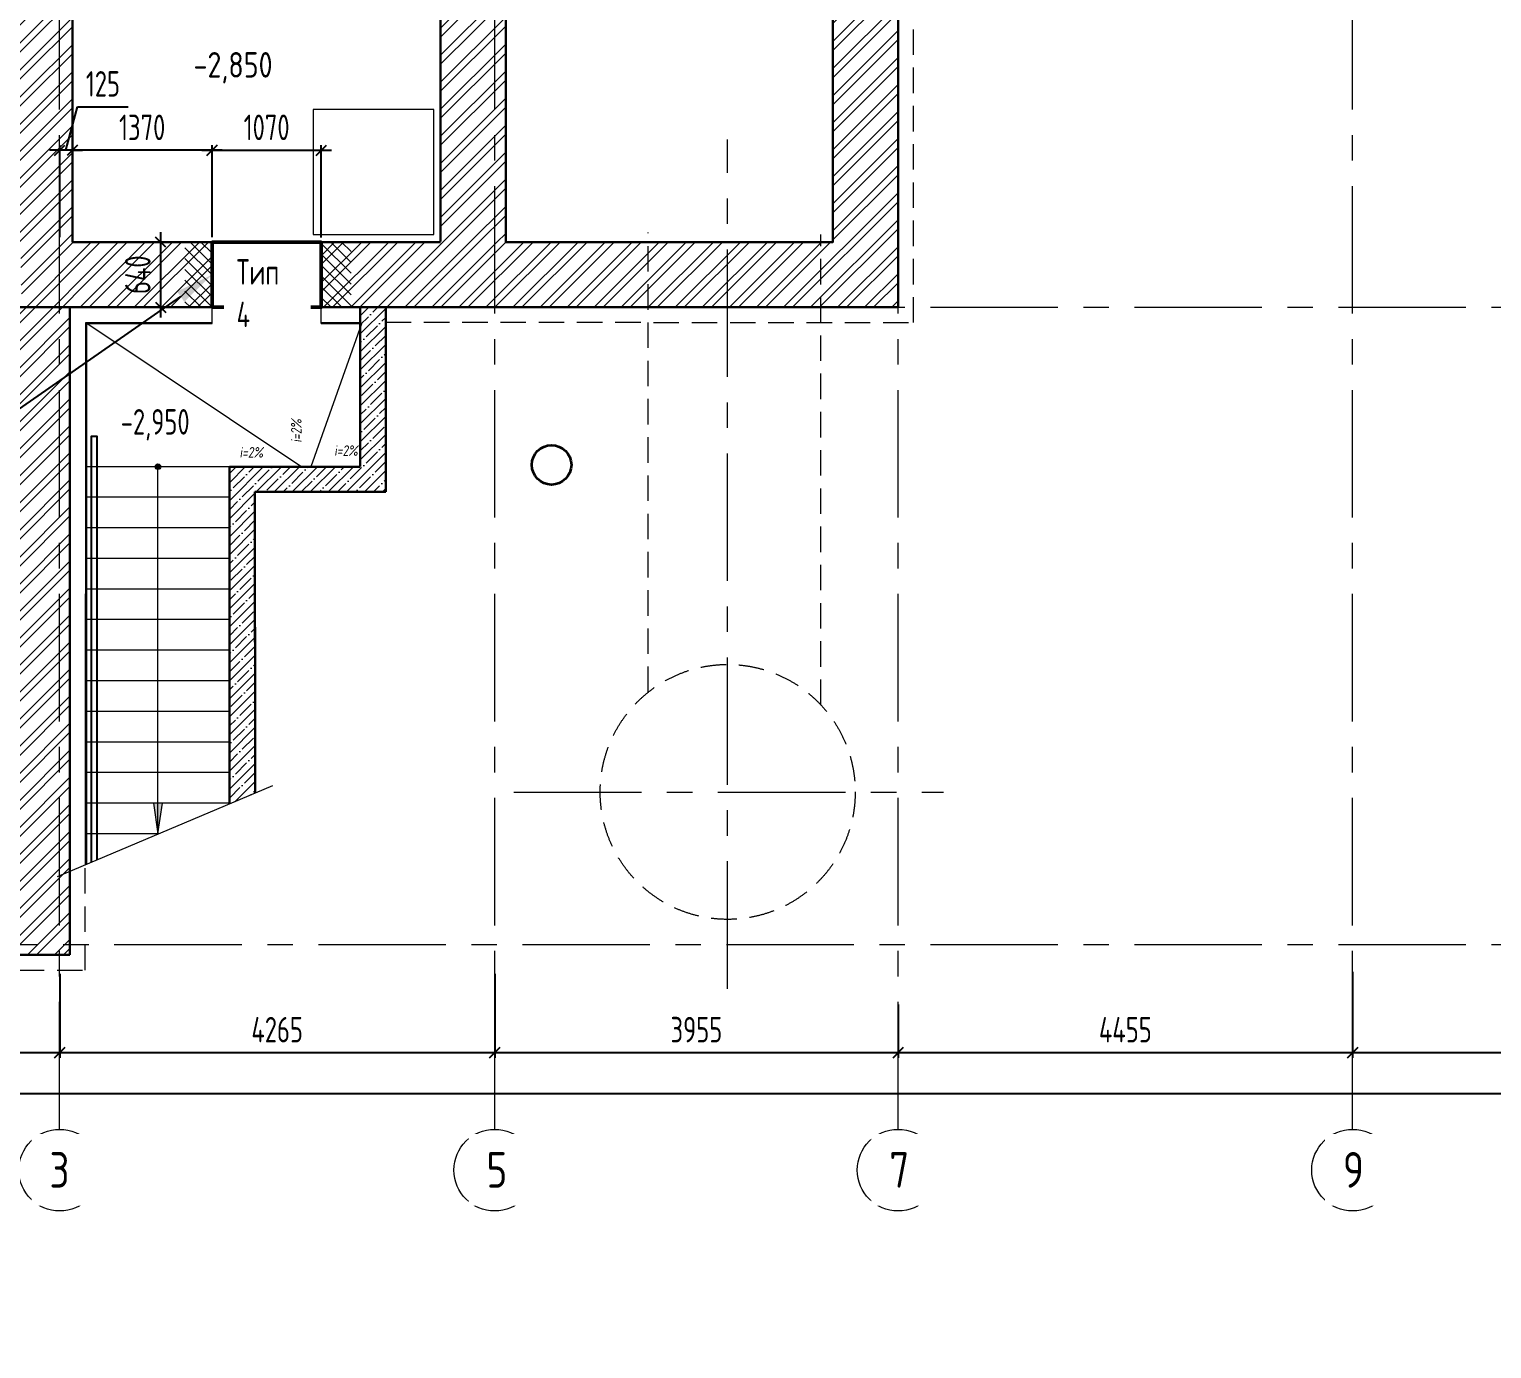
# Model space of a CAD drawing. Header units: millimetres. Extents: x -8428662 to 9409114, y 0 to 249028.
# Drawn here: x -680263 to -665926, y 51243 to 64182 of the extents above; entities that cross this region are included whole.
import ezdxf
from ezdxf import colors
from ezdxf.entities.mleader import LeaderData, LeaderLine
from ezdxf.math import Vec2, Vec3

# ---------------------------------------------------------------- set-up
doc = ezdxf.new("R2010")
doc.units = ezdxf.units.MM
doc.header["$MEASUREMENT"] = 0
doc.linetypes.add('CENTER', pattern=[2, 1.25, -0.25, 0.25, -0.25])
doc.linetypes.add('TRATTEGGIATA', pattern=[0.75, 0.5, -0.25])
doc.layers.get('0').update_dxf_attribs({"color": 250, "lineweight": 9})
for name, color, linetype, lineweight in [('_0', 250, 'Continuous', 9), ('_К1', 36, 'Continuous', 35), ('АР_Лестницы', 250, 'Continuous', 15), ('АР_Лестницы ограждение', 94, 'Continuous', 25), ('АР_МосжилНии_Стены', 127, 'Continuous', 30), ('АР_Навесной фасад', 147, 'Continuous', 5), ('АР_Оси', 195, 'Continuous', 9), ('АР_Оси размеры', 164, 'Continuous', 9), ('АР_Отметки', 250, 'Continuous', 15), ('АР_Штриховка кирпич', 250, 'Continuous', 9), ('АР_Штриховка монолит', 250, 'Continuous', 9), ('Усиление проема', 200, 'Continuous', 50)]:
    doc.layers.add(name, color=color, linetype=linetype, lineweight=lineweight)
doc.styles.add('ISOCPEUR', font='isocpeur.ttf', dxfattribs={"width": 0.7})
doc.styles.add('Архитект', font='isocpeur.ttf', dxfattribs={"width": 0.8, "oblique": 8})
doc.styles.add('ГОСТ 2.304', font='isocpeur.ttf', dxfattribs={"width": 0.7})
doc.dimstyles.new('СПДС', dxfattribs={"dimscale": 100, "dimtxt": 2.5, "dimasz": 2.5, "dimexe": 1.5, "dimexo": 0, "dimgap": 1, "dimtad": 1, "dimdec": 0, "dimrnd": 1, "dimtxsty": 'ГОСТ 2.304', "dimblk": 'OBLIQUE', "dimcen": 2.5, "dimdle": 1.5, "dimadec": 0, "dimazin": 2, "dimtfac": 0.75, "dimtdec": 0, "dimtmove": 1, "dimatfit": 3, "dimfxl": 1, "dimtolj": 1, "dimarcsym": 1})
pattern_1 = [(45, (-346123.39, 0), (-132.58252, 132.58252), []), (45, (-346035, 0), (-132.58252, 132.58252), [])]

# ---------------------------------------------------------------- blocks, each defined once
blk = doc.blocks.new('_Oblique')
at = {"color": 0, "linetype": 'ByBlock', "lineweight": -2}
blk.add_line((-0.5, -0.5), (0.5, 0.5), dxfattribs=at)
blk = doc.blocks.new('*D512')
at = {"layer": 'АР_Оси размеры', "color": 0, "lineweight": -2, "ltscale": 100, "transparency": 16777216}
for p, q in [((-679965, 54921), (-679965, 54097)), ((-686615, 54507), (-686615, 54097)), ((-686715, 54147), (-679865, 54147))]:
    blk.add_line(p, q, dxfattribs=at)
at = {"layer": 'АР_Оси размеры', "color": 0, "lineweight": -2, "ltscale": 100, "transparency": 16777216, "xscale": 100, "yscale": 100, "zscale": 100, "rotation": 180}
blk.add_blockref('_Oblique', (-686615, 54147), dxfattribs=at)
at = {"layer": 'АР_Оси размеры', "color": 0, "lineweight": -2, "ltscale": 100, "transparency": 16777216, "xscale": 100, "yscale": 100, "zscale": 100}
blk.add_blockref('_Oblique', (-679965, 54147), dxfattribs=at)
at = {"layer": 'АР_Оси размеры', "color": 0, "ltscale": 100, "transparency": 16777216, "insert": (-683290, 54372), "char_height": 250, "attachment_point": 5, "style": 'ГОСТ 2.304'}
blk.add_mtext('\\A1;6650', dxfattribs=at)
blk = doc.blocks.new('*D513')
at = {"layer": 'АР_Оси размеры', "color": 0, "lineweight": -2, "ltscale": 100, "transparency": 16777216}
for p, q in [((-679965, 54921), (-679965, 54097)), ((-675700, 54921), (-675700, 54097)), ((-680065, 54147), (-675600, 54147))]:
    blk.add_line(p, q, dxfattribs=at)
at = {"layer": 'АР_Оси размеры', "color": 0, "lineweight": -2, "ltscale": 100, "transparency": 16777216, "xscale": 100, "yscale": 100, "zscale": 100, "rotation": 180}
blk.add_blockref('_Oblique', (-679965, 54147), dxfattribs=at)
at = {"layer": 'АР_Оси размеры', "color": 0, "lineweight": -2, "ltscale": 100, "transparency": 16777216, "xscale": 100, "yscale": 100, "zscale": 100}
blk.add_blockref('_Oblique', (-675700, 54147), dxfattribs=at)
at = {"layer": 'АР_Оси размеры', "color": 0, "ltscale": 100, "transparency": 16777216, "insert": (-677833, 54372), "char_height": 250, "attachment_point": 5, "style": 'ГОСТ 2.304'}
blk.add_mtext('\\A1;4265', dxfattribs=at)
blk = doc.blocks.new('*D514')
at = {"layer": 'АР_Оси размеры', "color": 0, "lineweight": -2, "ltscale": 100, "transparency": 16777216}
for p, q in [((-675700, 54921), (-675700, 54097)), ((-671745, 54620), (-671745, 54097)), ((-675800, 54147), (-671645, 54147))]:
    blk.add_line(p, q, dxfattribs=at)
at = {"layer": 'АР_Оси размеры', "color": 0, "lineweight": -2, "ltscale": 100, "transparency": 16777216, "xscale": 100, "yscale": 100, "zscale": 100, "rotation": 180}
blk.add_blockref('_Oblique', (-675700, 54147), dxfattribs=at)
at = {"layer": 'АР_Оси размеры', "color": 0, "lineweight": -2, "ltscale": 100, "transparency": 16777216, "xscale": 100, "yscale": 100, "zscale": 100}
blk.add_blockref('_Oblique', (-671745, 54147), dxfattribs=at)
at = {"layer": 'АР_Оси размеры', "color": 0, "ltscale": 100, "transparency": 16777216, "insert": (-673723, 54372), "char_height": 250, "attachment_point": 5, "style": 'ГОСТ 2.304'}
blk.add_mtext('\\A1;3955', dxfattribs=at)
blk = doc.blocks.new('*D515')
at = {"layer": 'АР_Оси размеры', "color": 0, "lineweight": -2, "ltscale": 100, "transparency": 16777216}
for p, q in [((-667290, 54939), (-667290, 54097)), ((-671745, 54620), (-671745, 54097)), ((-671845, 54147), (-667190, 54147))]:
    blk.add_line(p, q, dxfattribs=at)
at = {"layer": 'АР_Оси размеры', "color": 0, "lineweight": -2, "ltscale": 100, "transparency": 16777216, "xscale": 100, "yscale": 100, "zscale": 100, "rotation": 180}
blk.add_blockref('_Oblique', (-671745, 54147), dxfattribs=at)
at = {"layer": 'АР_Оси размеры', "color": 0, "lineweight": -2, "ltscale": 100, "transparency": 16777216, "xscale": 100, "yscale": 100, "zscale": 100}
blk.add_blockref('_Oblique', (-667290, 54147), dxfattribs=at)
at = {"layer": 'АР_Оси размеры', "color": 0, "ltscale": 100, "transparency": 16777216, "insert": (-669518, 54372), "char_height": 250, "attachment_point": 5, "style": 'ГОСТ 2.304'}
blk.add_mtext('\\A1;4455', dxfattribs=at)
blk = doc.blocks.new('*D516')
at = {"layer": 'АР_Оси размеры', "color": 0, "lineweight": -2, "ltscale": 100, "transparency": 16777216}
for p, q in [((-667290, 54939), (-667290, 54097)), ((-658720, 54939), (-658720, 54097)), ((-667390, 54147), (-658620, 54147))]:
    blk.add_line(p, q, dxfattribs=at)
at = {"layer": 'АР_Оси размеры', "color": 0, "lineweight": -2, "ltscale": 100, "transparency": 16777216, "xscale": 100, "yscale": 100, "zscale": 100, "rotation": 180}
blk.add_blockref('_Oblique', (-667290, 54147), dxfattribs=at)
at = {"layer": 'АР_Оси размеры', "color": 0, "lineweight": -2, "ltscale": 100, "transparency": 16777216, "xscale": 100, "yscale": 100, "zscale": 100}
blk.add_blockref('_Oblique', (-658720, 54147), dxfattribs=at)
at = {"layer": 'АР_Оси размеры', "color": 0, "ltscale": 100, "transparency": 16777216, "insert": (-663005, 54372), "char_height": 250, "attachment_point": 5, "style": 'ГОСТ 2.304'}
blk.add_mtext('\\A1;8570', dxfattribs=at)
blk = doc.blocks.new('*D510')
at = {"layer": 'АР_Оси размеры', "color": 0, "lineweight": -2, "ltscale": 100, "transparency": 16777216}
for p, q in [((-692865, 53469), (-692865, 53795)), ((-624450, 53469), (-624450, 53795)), ((-692965, 53745), (-624350, 53745))]:
    blk.add_line(p, q, dxfattribs=at)
at = {"layer": 'АР_Оси размеры', "color": 0, "lineweight": -2, "ltscale": 100, "transparency": 16777216, "xscale": 100, "yscale": 100, "zscale": 100, "rotation": 180}
blk.add_blockref('_Oblique', (-692865, 53745), dxfattribs=at)
at = {"layer": 'АР_Оси размеры', "color": 0, "lineweight": -2, "ltscale": 100, "transparency": 16777216, "xscale": 100, "yscale": 100, "zscale": 100}
blk.add_blockref('_Oblique', (-624450, 53745), dxfattribs=at)
at = {"layer": 'АР_Оси размеры', "color": 0, "ltscale": 100, "transparency": 16777216, "insert": (-658658, 53970), "char_height": 250, "attachment_point": 5, "style": 'ГОСТ 2.304'}
blk.add_mtext('\\A1;68415', dxfattribs=at)
blk = doc.blocks.new('_DotSmall')
at = {"color": 0, "linetype": 'ByBlock', "const_width": 0.5}
blk.add_lwpolyline([(-0.0625, 0, 1), (0.0625, 0, 1)], format="xyb", close=True, dxfattribs=at)
blk = doc.blocks.new('*U848')
h = blk.add_hatch(color=256)
h.dxf.hatch_style = 1
edge = h.paths.add_edge_path()
edge.add_arc((0, 0), 27.6, 359.64, 719.64)
h = blk.add_hatch(color=256)
h.dxf.hatch_style = 1
h.paths.add_polyline_path([(3300, -44), (3300, 44), (3600, 0)])
blk.add_line((3600, 0), (0, 0))
blk.add_lwpolyline([(3300, 44), (3300, -44), (3600, 0), (3300, 44)])
blk.add_circle((0, 0), 27.6)
blk = doc.blocks.new('*D1018')
at = {"layer": 'АР_Оси размеры', "color": 0, "lineweight": -2, "ltscale": 100, "transparency": 16777216}
for p, q in [((-678571, 62995), (-677300, 62995)), ((-678471, 62145), (-678471, 63045)), ((-677400, 62140), (-677400, 63045))]:
    blk.add_line(p, q, dxfattribs=at)
at = {"layer": 'АР_Оси размеры', "color": 0, "lineweight": -2, "ltscale": 100, "transparency": 16777216, "xscale": 100, "yscale": 100, "zscale": 100, "rotation": 180}
blk.add_blockref('_Oblique', (-678471, 62995), dxfattribs=at)
at = {"layer": 'АР_Оси размеры', "color": 0, "lineweight": -2, "ltscale": 100, "transparency": 16777216, "xscale": 100, "yscale": 100, "zscale": 100}
blk.add_blockref('_Oblique', (-677400, 62995), dxfattribs=at)
at = {"layer": 'АР_Оси размеры', "color": 0, "ltscale": 100, "transparency": 16777216, "insert": (-677936, 63220), "char_height": 250, "attachment_point": 5, "style": 'ГОСТ 2.304'}
blk.add_mtext('\\A1;1070', dxfattribs=at)
blk = doc.blocks.new('*D1019')
at = {"layer": 'АР_Оси размеры', "color": 0, "lineweight": -2, "ltscale": 100, "transparency": 16777216}
for p, q in [((-678563, 62094), (-679024, 62094)), ((-678974, 61356), (-678974, 62194)), ((-678563, 61456), (-679024, 61456))]:
    blk.add_line(p, q, dxfattribs=at)
at = {"layer": 'АР_Оси размеры', "color": 0, "lineweight": -2, "ltscale": 100, "transparency": 16777216, "xscale": 100, "yscale": 100, "zscale": 100}
for p, rotation in [((-678974, 62094), 90), ((-678974, 61456), 270)]:
    blk.add_blockref('_Oblique', p, dxfattribs=dict(at, rotation=rotation))
at = {"layer": 'АР_Оси размеры', "color": 0, "ltscale": 100, "transparency": 16777216, "insert": (-679199, 61775), "char_height": 250, "attachment_point": 5, "rotation": 90, "style": 'ГОСТ 2.304'}
blk.add_mtext('\\A1;640', dxfattribs=at)
blk = doc.blocks.new('*D1177')
at = {"layer": 'АР_Оси размеры', "color": 0, "lineweight": -2, "ltscale": 100, "transparency": 16777216}
for p, q in [((-678371, 62995), (-679940, 62995)), ((-679840, 62145), (-679840, 63045)), ((-678471, 62145), (-678471, 63045))]:
    blk.add_line(p, q, dxfattribs=at)
at = {"layer": 'АР_Оси размеры', "color": 0, "lineweight": -2, "ltscale": 100, "transparency": 16777216, "xscale": 100, "yscale": 100, "zscale": 100, "rotation": 180}
blk.add_blockref('_Oblique', (-679840, 62995), dxfattribs=at)
at = {"layer": 'АР_Оси размеры', "color": 0, "lineweight": -2, "ltscale": 100, "transparency": 16777216, "xscale": 100, "yscale": 100, "zscale": 100}
blk.add_blockref('_Oblique', (-678471, 62995), dxfattribs=at)
at = {"layer": 'АР_Оси размеры', "color": 0, "ltscale": 100, "transparency": 16777216, "insert": (-679156, 63220), "char_height": 250, "attachment_point": 5, "style": 'ГОСТ 2.304'}
blk.add_mtext('\\A1;1370', dxfattribs=at)
blk = doc.blocks.new('*D1475')
at = {"layer": 'АР_Оси размеры', "color": 0, "lineweight": -2, "ltscale": 100, "transparency": 16777216}
for p, q in [((-679903, 62995), (-679790, 63422)), ((-679790, 63422), (-679292, 63422)), ((-679965, 62995), (-680065, 62995)), ((-679965, 62144), (-679965, 63045)), ((-679840, 62995), (-679965, 62995)), ((-679840, 62995), (-679965, 62995)), ((-679840, 62144), (-679840, 63045)), ((-679840, 62995), (-679740, 62995))]:
    blk.add_line(p, q, dxfattribs=at)
at = {"layer": 'АР_Оси размеры', "color": 0, "lineweight": -2, "ltscale": 100, "transparency": 16777216, "xscale": 100, "yscale": 100, "zscale": 100}
blk.add_blockref('_Oblique', (-679965, 62995), dxfattribs=at)
at = {"layer": 'АР_Оси размеры', "color": 0, "lineweight": -2, "ltscale": 100, "transparency": 16777216, "xscale": 100, "yscale": 100, "zscale": 100, "rotation": 180}
blk.add_blockref('_Oblique', (-679840, 62995), dxfattribs=at)
at = {"layer": 'АР_Оси размеры', "color": 0, "ltscale": 100, "transparency": 16777216, "insert": (-679541, 63647), "char_height": 250, "attachment_point": 5, "style": 'ГОСТ 2.304'}
blk.add_mtext('\\A1;125', dxfattribs=at)

msp = doc.modelspace()

# ---------------------------------------------------------------- hatches: boundary and pattern name
at = {"layer": 'АР_Штриховка кирпич', "ltscale": 100}
h = msp.add_hatch(dxfattribs=at)
h.set_pattern_fill('ANSI32', color=256, scale=500)
h.set_pattern_definition(pattern_1)
h.paths.add_polyline_path([(-685976.707, 82050.5), (-676230.216, 82051.497), (-676230.217, 80969.207), (-675591.706, 80969.003), (-675591.706, 82685.682), (-675700.217, 82685.682), (-676095.208, 82685.755), (-686616.707, 82685.682), (-686616.707, 64815.685), (-692965.402, 64815.685), (-692965.402, 55105.682), (-679865.095, 55105.68), (-679865.095, 61455.681), (-678471.26, 61455.684), (-678471.26, 62094), (-680363.14, 62094), (-680363.14, 55506.503), (-692565.217, 55506.497), (-692564.471, 64414.997), (-686615.962, 64415.003), (-686640.962, 61455.682), (-680337.395, 61455.682), (-680348.707, 62094.728), (-685976.653, 62094.728), (-685976.761, 64904.622)])
h = msp.add_hatch(dxfattribs=at)
h.set_pattern_fill('ANSI32', color=256, scale=500)
h.set_pattern_definition(pattern_1)
h.paths.add_polyline_path([(-679840.25, 82685.681), (-680260.055, 82685.681), (-680260.056, 62094), (-679840.183, 62094)])
h.paths.add_polyline_path([(-680260.056, 82685.682), (-680608.13, 82685.681), (-680608.13, 62094), (-680260.056, 62094)])
h = msp.add_hatch(dxfattribs=at)
h.set_pattern_fill('ANSI32', color=256, scale=500)
h.set_pattern_definition(pattern_1)
h.paths.add_polyline_path([(-676230.603, 62334.044), (-676230.41, 75293.522), (-675591.513, 75293.478), (-675591.706, 62094), (-676230.217, 62094), (-676230.217, 62334)])
h = msp.add_hatch(dxfattribs=at)
h.set_pattern_fill('ANSI32', color=256, scale=500)
h.set_pattern_definition(pattern_1)
h.paths.add_polyline_path([(-671745.31, 72376.462), (-672386.252, 72376.462), (-672385.565, 70995.682), (-671738.943, 70995.682), (-671738.943, 71514.804), (-671744.623, 71514.804)])
h.paths.add_polyline_path([(-671738.943, 70995.682), (-672380.09, 70995.682), (-672378.494, 62094), (-677399.435, 62093.681), (-677401.03, 61455.363), (-671738.943, 61455.682)])
h.paths.add_polyline_path([(-667283.942, 71394.088), (-671738.942, 71394.125), (-671738.943, 70995.682), (-667289.707, 70885.682)])
h.paths.add_polyline_path([(-667289.707, 70885.682), (-671738.943, 70995.682), (-671738.943, 61476.5), (-671738.943, 66645.682), (-645330.217, 66645.682), (-645317.67, 67045.708), (-671738.943, 67045.708), (-671745.217, 70885.682), (-667283.943, 70885.682)])
h.paths.add_polyline_path([(-641838.707, 71393.875), (-660195.207, 71394.028), (-663948.91, 71394.062), (-663951.929, 72245.918), (-664397.455, 72245.918), (-664397.455, 71394.064), (-667283.972, 71394.088), (-667289.707, 70885.682), (-641838.707, 70995.682)])
h.paths.add_polyline_path([(-664397.455, 71394.062), (-663965.207, 71394.062)], flags=16)
h.paths.add_polyline_path([(-641838.707, 70998.997), (-667289.707, 70885.682), (-641838.707, 70891)], flags=17)
at = {"layer": 'АР_Штриховка монолит', "ltscale": 100}
h = msp.add_hatch(dxfattribs=at)
h.set_pattern_fill('ANSI35', color=256, scale=500)
h.set_pattern_definition([(45, (-346123.39, 0), (-88.388348, 88.388348), []), (45, (-346035, 0), (-88.388348, 88.388348), [156.25, -31.25, 0, -31.25])])
h.paths.add_polyline_path([(-678297.507, 56585.971), (-678048.996, 56690.849), (-678048.223, 59645.344), (-676768.186, 59645.344), (-676768.849, 61455.363), (-677018.849, 61455.363), (-677018.187, 59895.357), (-678298.236, 59895.357)])
at = {"layer": 'Усиление проема', "lineweight": 15, "ltscale": 500}
h = msp.add_hatch(dxfattribs=at)
h.set_pattern_fill('ANSI31', color=256, scale=600, angle=-90)
h.set_pattern_definition([(315, (-346123.39, 0), (53.033009, 53.033009), [])])
h.paths.add_polyline_path([(-677400.232, 61455.363), (-677400.229, 62094.713), (-677108.65, 62094.713), (-677108.653, 61455.363)])
h.paths.add_polyline_path([(-678737.089, 61455.363), (-678737.089, 62094.713), (-678471.26, 62094.713), (-678471.26, 61455.363)])

# ---------------------------------------------------------------- linework, layer by layer
at = {"linetype": 'TRATTEGGIATA', "ltscale": 500}
for p, q in [((-671595.396, 61305.682), (-671595.396, 66495.68)), ((-674194.381, 57681.631), (-674194.381, 62190.307)), ((-672501.741, 57555.348), (-672501.741, 62170.347)), ((-676768.576, 61310.879), (-671595.396, 61305.682)), ((-679715.092, 54955.68), (-679715.113, 55987.706)), ((-693115.399, 54955.682), (-679715.092, 54955.68))]:
    msp.add_line(p, q, dxfattribs=at)
at = {"color": 157, "ltscale": 150, "true_color": 0x465c7c}
for points in [[(-677599.684, 59895.417), (-679700.04, 61295.363)], [(-677499.681, 59895.417), (-677001.591, 61295.363)]]:
    msp.add_lwpolyline(points, dxfattribs=at)
at = {"linetype": 'TRATTEGGIATA', "ltscale": 500}
msp.add_circle((-673416.341, 56703.288), 1250, dxfattribs=at)
at = {"layer": '_0', "ltscale": 100}
msp.add_lwpolyline([(-677480.786, 62168.873), (-676295.659, 62168.873), (-676295.659, 63394.664), (-677480.786, 63394.664)], close=True, dxfattribs=at)
at = {"layer": '_К1', "ltscale": 100}
msp.add_circle((-675142.39, 59909.745), 193.613, dxfattribs=at)
at = {"layer": 'АР_Лестницы', "color": 18, "ltscale": 100, "true_color": 0x000000}
for p, q in [((-678298.763, 59592.532), (-679698.898, 59592.532)), ((-678298.628, 59292.532), (-679698.898, 59292.532)), ((-678298.492, 58992.532), (-679698.898, 58992.532)), ((-678298.356, 58692.532), (-679698.898, 58692.532)), ((-678298.221, 58393.165), (-679698.898, 58392.532)), ((-678298.085, 58092.532), (-679698.898, 58092.532)), ((-678297.95, 57792.532), (-679698.898, 57792.532)), ((-678297.814, 57492.532), (-679698.898, 57492.532)), ((-678297.678, 57192.532), (-679698.898, 57192.532)), ((-678297.543, 56892.532), (-679698.898, 56892.532)), ((-677879.812, 56762.248), (-679989.012, 55872.114))]:
    msp.add_line(p, q, dxfattribs=at)
at = {"layer": 'АР_Лестницы', "ltscale": 100}
for points in [[(-678298.898, 59892.532), (-679698.898, 59892.532)], [(-678297.407, 56592.532), (-679698.898, 56592.532)], [(-678992.82, 56292.532), (-679698.898, 56292.532)]]:
    msp.add_lwpolyline(points, dxfattribs=at)
at = {"layer": 'АР_Лестницы ограждение', "color": 18, "ltscale": 100, "true_color": 0x000000}
msp.add_lwpolyline([(-679652.063, 56016.425), (-679652.063, 60192.951), (-679600.78, 60192.951), (-679600.78, 56038.068)], dxfattribs=at)
at = {"layer": 'АР_МосжилНии_Стены', "ltscale": 100}
for p, q in [((-678471.26, 61455.363), (-678471.26, 62093.681)), ((-677400.232, 62093.681), (-677400.232, 61455.363)), ((-680453.206, 61455.626), (-678471.26, 61455.363)), ((-679865.095, 55105.68), (-679865.223, 61455.682)), ((-677400.232, 61455.363), (-673616.329, 61455.682)), ((-677017.525, 59895.357), (-677018.667, 61455.363)), ((-676767.525, 59645.344), (-676768.667, 61455.363)), ((-678300.545, 59892.532), (-678300.632, 56585.971, 0)), ((-677020.448, 59892.532), (-678300.497, 59892.532)), ((-678048.886, 56993.61), (-678050.496, 59645.344)), ((-676768.188, 59645.344), (-678050.496, 59645.344)), ((-678048.996, 56690.849), (-678050.496, 59645.344)), ((-676768.186, 59645.344), (-678048.223, 59645.344)), ((-692965.399, 55105.682), (-679864.977, 55105.68))]:
    msp.add_line(p, q, dxfattribs=at)
for points in [[(-679840.217, 62094), (-679840.217, 62094), (-679840.217, 82051.5)], [(-676230.217, 75293.5), (-676230.217, 62099.438)], [(-676230.217, 75293.5), (-675591.706, 75293.5), (-675591.706, 62094)], [(-672385.565, 62090.35), (-672385.955, 72372.812)], [(-673616.329, 61455.682), (-671745.217, 61455.682), (-671745.217, 67045.708), (-671745.217, 67045.708)], [(-678471.26, 62093.681), (-679840.217, 62094)], [(-676230.217, 62094), (-677400.232, 62093.681)], [(-672385.565, 62094), (-672385.565, 62094), (-675591.706, 62094)]]:
    msp.add_lwpolyline(points, dxfattribs=at)
at = {"layer": 'АР_Навесной фасад', "ltscale": 100}
for p, q in [((-678471.26, 61295.363), (-678471.26, 61455.363)), ((-677400.232, 61295.363), (-677400.232, 61455.363)), ((-679710.223, 55989.77), (-679710.04, 61305.363)), ((-679710.04, 61305.363), (-678471.26, 61305.363)), ((-679700.223, 55993.99), (-679700.04, 61295.363)), ((-679700.04, 61295.363), (-678471.26, 61295.363)), ((-677400.232, 61305.363), (-677018.667, 61305.363)), ((-677400.232, 61295.363), (-677018.667, 61295.363))]:
    msp.add_line(p, q, dxfattribs=at)
at = {"layer": 'АР_Оси', "linetype": 'CENTER', "ltscale": 1000}
for p, q in [((-675700.399, 53394.411), (-675700.399, 87701.889)), ((-671745.399, 53394.411), (-671745.399, 87701.889)), ((-667290.399, 53394.411), (-667290.399, 87701.889)), ((-679965.399, 53394.411), (-679965.399, 82776.945)), ((-673417.046, 54773), (-673417.046, 63101.3)), ((-705429.154, 61455.682), (-636047.958, 61455.682)), ((-675511.545, 56700), (-671302.118, 56700)), ((-705429.154, 55205.682), (-621831.989, 55205.682))]:
    msp.add_line(p, q, dxfattribs=at)
at = {"layer": 'АР_Оси', "ltscale": 0.5}
for centre in [(-679965.399, 52994.411), (-675700.399, 52994.411), (-671745.399, 52994.411), (-667290.399, 52994.411)]:
    msp.add_circle(centre, 400, dxfattribs=at)
at = {"layer": 'Усиление проема', "ltscale": 500}
msp.add_lwpolyline([(-678471.26, 61455.682), (-677400.232, 61455.682), (-677400.232, 62093.681), (-678471.26, 62093.681)], close=True, dxfattribs=at)

# ---------------------------------------------------------------- block references
at = {"layer": 'АР_Лестницы', "ltscale": 75, "rotation": 270}
msp.add_blockref('*U848', (-679001.398, 59892.529), dxfattribs=at)

# ---------------------------------------------------------------- dimensions: what is measured, and where the dimension line sits
at = {"layer": 'АР_Оси размеры', "color": 1, "ltscale": 100}
dim = msp.add_linear_dim(base=(-679965.399, 62995.115), p1=(-679840.217, 62094), p2=(-679965.399, 62094), dimstyle='СПДС', override={"dimasz": 1, "dimexe": 0.5, "dimexo": 0.5, "dimrnd": 5, "dimdle": 1}, dxfattribs=at)
dim.commit()
dim.dimension.update_dxf_attribs({"geometry": '*D1475', "text_midpoint": (-679689.866, 63422.447), "dimtype": 160})
for base, p2, picture, middle in [((-679840.217, 62995.115), (-679840.217, 62094.577), '*D1177', (-679155.738, 63220.115)), ((-677400.232, 62995.115), (-677400.232, 62090.35), '*D1018', (-677935.746, 63220.115))]:
    dim = msp.add_linear_dim(base=base, p1=(-678471.26, 62094.577), p2=p2, dimstyle='СПДС', override={"dimasz": 1, "dimexe": 0.5, "dimexo": 0.5, "dimrnd": 5, "dimdle": 1}, dxfattribs=at)
    dim.commit()
    dim.dimension.update_dxf_attribs({"geometry": picture, "text_midpoint": middle})
dim = msp.add_linear_dim(base=(-678973.822, 62093.691), p1=(-678512.891, 61455.682), p2=(-678512.743, 62093.691), angle=90, dimstyle='СПДС', override={"dimasz": 1, "dimexe": 0.5, "dimexo": 0.5, "dimrnd": 5, "dimdle": 1}, dxfattribs=at)
dim.commit()
dim.dimension.update_dxf_attribs({"geometry": '*D1019', "text_midpoint": (-678973.822, 61774.687), "dimtype": 160})
at = {"layer": 'АР_Оси размеры', "ltscale": 100}
for base, p1, p2, picture, middle in [((-679965.399, 54147.081), (-686615.399, 54557.026), (-679965.399, 54970.863), '*D512', (-683290.399, 54372.081)), ((-675700.399, 54147.081), (-679965.399, 54970.863), (-675700.399, 54970.863), '*D513', (-677832.899, 54372.081)), ((-671745.399, 54147.081), (-675700.399, 54970.863), (-671745.399, 54670.126), '*D514', (-673722.899, 54372.081)), ((-667290.399, 54147.081), (-671745.399, 54670.126), (-667290.399, 54988.859), '*D515', (-669517.899, 54372.081)), ((-658720.399, 54147.081), (-667290.399, 54988.859), (-658720.399, 54988.859), '*D516', (-663005.399, 54372.081)), ((-624450.399, 53745), (-692865.399, 53419.411), (-624450.399, 53419.411), '*D510', (-658657.899, 53970))]:
    dim = msp.add_linear_dim(base=base, p1=p1, p2=p2, dimstyle='СПДС', override={"dimasz": 1, "dimexe": 0.5, "dimexo": 0.5, "dimdle": 1}, dxfattribs=at)
    dim.commit()
    dim.dimension.update_dxf_attribs({"geometry": picture, "text_midpoint": middle})

# ---------------------------------------------------------------- leaders
at = {"layer": 'Усиление проема', "lineweight": 15, "ltscale": 500}
ml = msp.add_multileader_mtext('Standard', dxfattribs=at)
ml.set_content('Пробить проем', color=256, style='ISOCPEUR')
ml.set_leader_properties()
ml.build(insert=Vec2(0, 0))
ml.multileader.update_dxf_attribs({"text_left_attachment_type": 6, "text_right_attachment_type": 6, "dogleg_length": 100, "arrow_head_size": 375})
ctx = ml.context
ctx.base_point, ctx.char_height, ctx.arrow_head_size, ctx.landing_gap_size, ctx.plane_origin = Vec3(-682964.024, 59699.903), 375, 375, 37.5, Vec3(-718643.84, 56898.152)
ctx.left_attachment, ctx.right_attachment = 6, 6
notes = []
notes.append((ctx, [(0, (1, 1, 0), (-681455.868, 59699.903), (-1, 0), 120.655, [(1, [(-678471.26, 61774.682)], 0, [])])]))
ctx.mtext.insert, ctx.mtext.width, ctx.mtext.flow_direction = Vec3(-682926.524, 60187.403), 1785.72032, 5
for ctx, leaders in notes:
    for number, flags, end, landing, length, lines in leaders:
        leader = LeaderData()
        leader.index, (leader.has_last_leader_line, leader.has_dogleg_vector, leader.attachment_direction) = number, flags
        leader.last_leader_point, leader.dogleg_vector, leader.dogleg_length = Vec3(end), Vec3(landing), length
        for number, points, colour, breaks in lines:
            line = LeaderLine()
            line.index, line.vertices, line.color, line.breaks = number, Vec3.list(points), colors.encode_raw_color(colour), breaks
            leader.lines.append(line)
        ctx.leaders.append(leader)

# ---------------------------------------------------------------- next in the draw order: texts
at = {"layer": 'АР_Оси', "char_height": 350, "attachment_point": 1, "line_spacing_factor": 1.149209, "style": 'ГОСТ 2.304', "bg_fill": 2}
for s, insert in [('{\\W0.8;3}', (-680065.219, 53172.19)), ('{\\W0.8;5}', (-675780.804, 53172.19)), ('{\\W0.8;7}', (-671832.067, 53172.19)), ('{\\W0.8;9}', (-667385.065, 53172.19))]:
    msp.add_mtext(s, dxfattribs=dict(at, insert=insert))

# ---------------------------------------------------------------- next in the draw order: leaders
at = {"layer": 'АР_Отметки'}
ml = msp.add_multileader_mtext('Standard', dxfattribs=at)
ml.set_content('{\\W0.8;-2,250}', color=256, style='ISOCPEUR')
ml.set_leader_properties(color=256, linetype='Continuous', lineweight=-1)
ml.set_arrow_properties(name='DOTSMALL')
ml.build(insert=Vec2(0, 0))
ml.multileader.update_dxf_attribs({"has_text_frame": 1, "text_left_attachment_type": 4, "text_right_attachment_type": 4, "dogleg_length": 100, "arrow_head_size": 180})
ctx = ml.context
ctx.base_point, ctx.char_height, ctx.arrow_head_size, ctx.landing_gap_size, ctx.plane_origin = Vec3(-682250.889, 116985.857, 0), 250, 180, 50, Vec3(-683297.353, 115928.763, 0)
ctx.left_attachment, ctx.right_attachment = 4, 4
notes = []
notes.append((ctx, [(0, (0, 0, 0), (0, 0), (1, 0), 1, [])]))
ctx.mtext.insert, ctx.mtext.width, ctx.mtext.defined_height, ctx.mtext.line_spacing_style, ctx.mtext.flow_direction = Vec3(-682200.889, 117319.19, 0), 769.98896, 343.888, 2, 5
ml = msp.add_multileader_mtext('Standard', dxfattribs=at)
ml.set_content('{\\W0.8;-2,250}', color=256, style='ISOCPEUR')
ml.set_leader_properties(color=256, linetype='Continuous', lineweight=-1)
ml.set_arrow_properties(name='DOTSMALL')
ml.build(insert=Vec2(0, 0))
ml.multileader.update_dxf_attribs({"has_text_frame": 1, "text_left_attachment_type": 4, "text_right_attachment_type": 4, "dogleg_length": 100, "arrow_head_size": 180})
ctx = ml.context
ctx.base_point, ctx.char_height, ctx.arrow_head_size, ctx.landing_gap_size, ctx.plane_origin = Vec3(-677963.544, 103386.879), 250, 180, 50, Vec3(-678166.975, 102108.76)
ctx.left_attachment, ctx.right_attachment = 4, 4
notes.append((ctx, [(0, (0, 0, 0), (0, 0), (1, 0), 1, [])]))
ctx.mtext.insert, ctx.mtext.width, ctx.mtext.defined_height, ctx.mtext.line_spacing_style, ctx.mtext.flow_direction = Vec3(-677913.544, 103720.213), 769.98896, 343.888, 2, 5
ml = msp.add_multileader_mtext('Standard', dxfattribs=at)
ml.set_content('{\\W0.8;-2,500}', color=256, style='ISOCPEUR')
ml.set_leader_properties(color=256, linetype='Continuous', lineweight=-1)
ml.set_arrow_properties(name='DOTSMALL')
ml.build(insert=Vec2(0, 0))
ml.multileader.update_dxf_attribs({"has_text_frame": 1, "text_left_attachment_type": 4, "text_right_attachment_type": 4, "dogleg_length": 100, "arrow_head_size": 180})
ctx = ml.context
ctx.base_point, ctx.char_height, ctx.arrow_head_size, ctx.landing_gap_size, ctx.plane_origin = Vec3(-695040.487, 102167.799), 250, 180, 50, Vec3(-694761.964, 101601.282)
ctx.left_attachment, ctx.right_attachment = 4, 4
notes.append((ctx, [(0, (0, 0, 0), (0, 0), (1, 0), 1, [])]))
ctx.mtext.insert, ctx.mtext.width, ctx.mtext.line_spacing_style, ctx.mtext.flow_direction = Vec3(-694990.487, 102501.132), 749.68982, 2, 5
ml = msp.add_multileader_mtext('Standard', dxfattribs=at)
ml.set_content('{\\W0.8;-2,400}', color=256, style='ISOCPEUR')
ml.set_leader_properties(color=256, linetype='Continuous', lineweight=-1)
ml.set_arrow_properties(name='DOTSMALL')
ml.build(insert=Vec2(0, 0))
ml.multileader.update_dxf_attribs({"has_text_frame": 1, "text_left_attachment_type": 4, "text_right_attachment_type": 4, "dogleg_length": 100, "arrow_head_size": 180})
ctx = ml.context
ctx.base_point, ctx.char_height, ctx.arrow_head_size, ctx.landing_gap_size, ctx.plane_origin = Vec3(-691682.959, 101933.6), 250, 180, 50, Vec3(-691764.352, 100655.48)
ctx.left_attachment, ctx.right_attachment = 4, 4
notes.append((ctx, [(0, (0, 0, 0), (0, 0), (1, 0), 1, [])]))
ctx.mtext.insert, ctx.mtext.width, ctx.mtext.defined_height, ctx.mtext.line_spacing_style, ctx.mtext.flow_direction = Vec3(-691632.959, 102266.933), 769.98896, 343.888, 2, 5
ml = msp.add_multileader_mtext('Standard', dxfattribs=at)
ml.set_content('{\\W0.8;-2,550}', color=256, style='ISOCPEUR')
ml.set_leader_properties(color=256, linetype='Continuous', lineweight=-1)
ml.set_arrow_properties(name='DOTSMALL')
ml.build(insert=Vec2(0, 0))
ml.multileader.update_dxf_attribs({"has_text_frame": 1, "text_left_attachment_type": 4, "text_right_attachment_type": 4, "dogleg_length": 100, "arrow_head_size": 180})
ctx = ml.context
ctx.base_point, ctx.char_height, ctx.arrow_head_size, ctx.landing_gap_size, ctx.plane_origin = Vec3(-688156.644, 92368.052), 250, 180, 50, Vec3(-688238.037, 91100.488)
ctx.left_attachment, ctx.right_attachment = 4, 4
notes.append((ctx, [(0, (0, 0, 0), (0, 0), (1, 0), 1, [])]))
ctx.mtext.insert, ctx.mtext.width, ctx.mtext.line_spacing_style, ctx.mtext.flow_direction = Vec3(-688106.644, 92701.385), 852.69703, 2, 5
ml = msp.add_multileader_mtext('Standard', dxfattribs=at)
ml.set_content('{\\W0.8;-2,250}', color=256, style='ISOCPEUR')
ml.set_leader_properties(color=256, linetype='Continuous', lineweight=-1)
ml.set_arrow_properties(name='DOTSMALL')
ml.build(insert=Vec2(0, 0))
ml.multileader.update_dxf_attribs({"has_text_frame": 1, "text_left_attachment_type": 4, "text_right_attachment_type": 4, "dogleg_length": 100, "arrow_head_size": 180})
ctx = ml.context
ctx.base_point, ctx.char_height, ctx.arrow_head_size, ctx.landing_gap_size, ctx.plane_origin = Vec3(-680301.164, 87942.722), 250, 180, 50, Vec3(-679248.471, 86287.549)
ctx.left_attachment, ctx.right_attachment = 4, 4
notes.append((ctx, [(0, (0, 0, 0), (0, 0), (1, 0), 1, [])]))
ctx.mtext.insert, ctx.mtext.width, ctx.mtext.line_spacing_style, ctx.mtext.flow_direction = Vec3(-680251.164, 88276.056), 852.69703, 2, 5
ml = msp.add_multileader_mtext('Standard', dxfattribs=at)
ml.set_content('{\\W0.8;-2,850}', color=256, style='ISOCPEUR')
ml.set_leader_properties(color=256, linetype='Continuous', lineweight=-1)
ml.set_arrow_properties(name='DOTSMALL')
ml.build(insert=Vec2(0, 0))
ml.multileader.update_dxf_attribs({"has_text_frame": 1, "text_left_attachment_type": 4, "text_right_attachment_type": 4, "dogleg_length": 100, "arrow_head_size": 180})
ctx = ml.context
ctx.base_point, ctx.char_height, ctx.arrow_head_size, ctx.landing_gap_size, ctx.plane_origin = Vec3(-678702.614, 63625.165), 250, 180, 50, Vec3(-678784.007, 62690.934)
ctx.left_attachment, ctx.right_attachment = 4, 4
notes.append((ctx, [(0, (0, 0, 0), (0, 0), (1, 0), 1, [])]))
ctx.mtext.insert, ctx.mtext.width, ctx.mtext.defined_height, ctx.mtext.line_spacing_style, ctx.mtext.flow_direction = Vec3(-678652.614, 63958.498), 769.98896, 343.888, 2, 5
ml = msp.add_multileader_mtext('Standard', dxfattribs=at)
ml.set_content('-2,950', color=256, style='ISOCPEUR')
ml.set_leader_properties(color=256, linetype='Continuous', lineweight=-1)
ml.set_arrow_properties(name='DOTSMALL')
ml.build(insert=Vec2(0, 0))
ml.multileader.update_dxf_attribs({"has_text_frame": 1, "text_left_attachment_type": 4, "text_right_attachment_type": 4, "dogleg_length": 100, "arrow_head_size": 180})
ctx = ml.context
ctx.base_point, ctx.char_height, ctx.arrow_head_size, ctx.landing_gap_size, ctx.plane_origin = Vec3(-679415.815, 60124.046), 250, 180, 50, Vec3(-678474.2, 58770.455)
ctx.left_attachment, ctx.right_attachment = 4, 4
notes.append((ctx, [(0, (0, 0, 0), (0, 0), (1, 0), 1, [])]))
ctx.mtext.insert, ctx.mtext.width, ctx.mtext.defined_height, ctx.mtext.line_spacing_style, ctx.mtext.flow_direction = Vec3(-679365.815, 60457.379), 599.19819, 407.468, 2, 5
for ctx, leaders in notes:
    for number, flags, end, landing, length, lines in leaders:
        leader = LeaderData()
        leader.index, (leader.has_last_leader_line, leader.has_dogleg_vector, leader.attachment_direction) = number, flags
        leader.last_leader_point, leader.dogleg_vector, leader.dogleg_length = Vec3(end), Vec3(landing), length
        for number, points, colour, breaks in lines:
            line = LeaderLine()
            line.index, line.vertices, line.color, line.breaks = number, Vec3.list(points), colors.encode_raw_color(colour), breaks
            leader.lines.append(line)
        ctx.leaders.append(leader)

# ---------------------------------------------------------------- next in the draw order: texts
at = {"color": 157, "ltscale": 150, "true_color": 0x465c7c, "char_height": 103.5603, "width": 0.6904, "attachment_point": 8, "style": 'Архитект', "bg_fill": 3, "box_fill_scale": 1, "bg_fill_color": 1, "bg_fill_transparency": 0}
for insert, rotation in [((-677593.389, 60245, -0.263), 89.9839414), ((-678085.389, 59981.607, -0.38), 359.9839414), ((-677157.389, 59998.607, -0.38), 359.9839414)]:
    msp.add_mtext('i=2%', dxfattribs=dict(at, insert=insert, rotation=rotation))
at = {"layer": 'АР_Отметки', "insert": (-678229.878, 61927.335), "char_height": 250, "width": 599.19819, "attachment_point": 1, "style": 'ISOCPEUR', "bg_fill": 2}
msp.add_mtext('Тип 4', dxfattribs=at)

doc.saveas('drawing.dxf')
